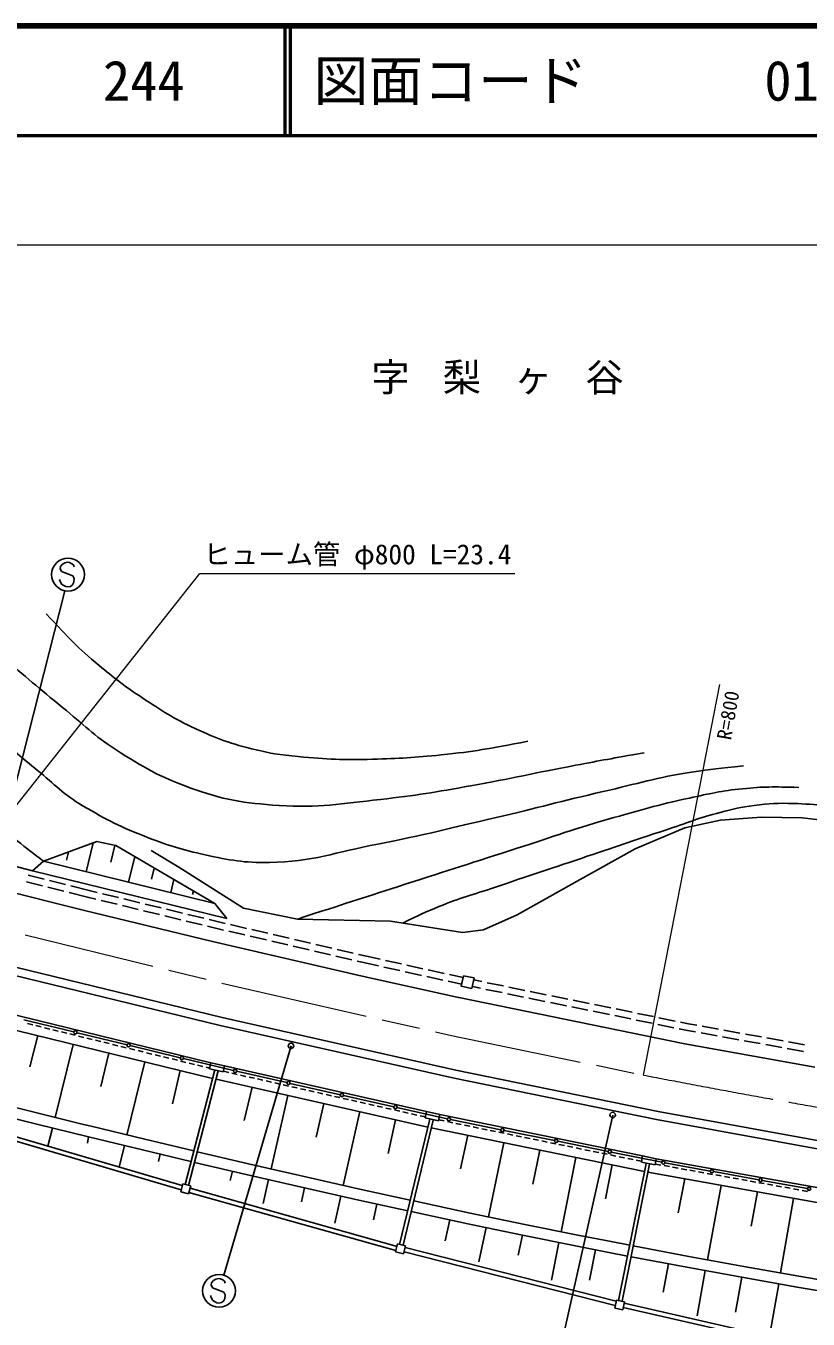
# Model space of a CAD drawing. Units: millimetres at full size, sheet at 1:1000; details may follow other scales. Extents: x 40000 to 680000, y 20000 to 380000.
# Drawn here: x 94112 to 165524, y 261912 to 380000 of the extents above; entities that cross this region are included whole.
import ezdxf
from ezdxf.enums import TextEntityAlignment as Align

# ---------------------------------------------------------------- set-up
doc = ezdxf.new("R2010")
doc.units = ezdxf.units.MM
doc.header["$LTSCALE"] = 1000
doc.linetypes.add('CHAIN', pattern=[18.5, 12, -1.5, 3.5, -1.5])
for name, color, linetype, lineweight in [('M-BGD', 7, 'Continuous', 25), ('M-BMK', 2, 'CHAIN', 13), ('M-STR-HTXT', 7, 'Continuous', 13), ('M-STR-STRC', 7, 'Continuous', 25), ('M-TTL', 2, 'Continuous', 140), ('M-TTL-LINE', 7, 'Continuous', 50)]:
    doc.layers.add(name, color=color, linetype=linetype, lineweight=lineweight)
doc.layers.add('M-BMK-HTXT', color=7, linetype='Continuous')
doc.layers.add('M-TTL-TXT', color=7, linetype='Continuous')
doc.styles.add('ＭＳ ゴシック', font='')
doc.styles.get('ＭＳ ゴシック').set_extended_font_data('MS Gothic')

msp = doc.modelspace()

# ---------------------------------------------------------------- linework, layer by layer
at = {"layer": 'M-BGD'}
for p, q in [((94720, 302854), (86781, 304911)), ((95733, 303722), (100575, 305515)), ((99606, 302766), (100256, 305397)), ((100575, 305515), (102334, 305148)), ((101871, 303643), (102241, 305167)), ((102334, 305148), (111370, 299865)), ((105555, 304694), (108080, 303175)), ((94720, 302854), (95733, 303722)), ((95733, 303722), (111370, 299865)), ((97811, 303806), (97996, 304560)), ((103472, 301813), (104048, 304145)), ((94327, 302456), (95781, 302089)), ((112459, 298507), (94720, 302854)), ((105579, 302072), (105833, 303102)), ((108080, 303175), (113965, 299428)), ((94179, 301854), (95633, 301487)), ((96118, 301365), (97572, 300997)), ((96266, 301967), (97721, 301599)), ((98205, 301477), (99899, 301049)), ((107337, 300860), (107629, 302052)), ((98057, 300875), (99750, 300447)), ((99750, 300447), (100489, 300268)), ((99899, 301049), (100635, 300871)), ((100975, 300150), (102432, 299796)), ((101121, 300753), (102578, 300399)), ((103064, 300281), (104522, 299927)), ((109329, 300685), (109404, 301014)), ((102918, 299678), (104376, 299324)), ((104862, 299206), (106319, 298853)), ((105008, 299809), (106465, 299455)), ((106951, 299337), (108409, 298983)), ((108895, 298865), (110352, 298511)), ((111370, 299865), (112459, 298507)), ((106805, 298735), (108263, 298381)), ((108749, 298263), (110206, 297909)), ((110692, 297791), (111431, 297611)), ((110838, 298393), (111574, 298215)), ((111431, 297611), (112167, 297440)), ((111574, 298215), (112306, 298045)), ((112793, 297932), (114254, 297592)), ((112654, 297327), (114115, 296988)), ((114602, 296875), (116064, 296536)), ((114741, 297479), (116202, 297140)), ((116551, 296423), (118012, 296083)), ((116689, 297027), (118150, 296687)), ((118637, 296574), (120099, 296235)), ((118499, 295970), (119960, 295631)), ((120447, 295518), (121908, 295178)), ((120586, 296122), (122047, 295783)), ((122534, 295670), (123995, 295330)), ((122395, 295065), (123856, 294726)), ((124343, 294613), (125080, 294442)), ((124482, 295217), (125214, 295047)), ((125080, 294442), (126310, 294169)), ((125214, 295047), (126444, 294775)), ((126798, 294061), (128263, 293737)), ((126932, 294666), (128397, 294342)), ((128885, 294234), (130349, 293909)), ((111849, 288713), (92988, 293331)), ((128751, 293629), (130215, 293304)), ((130703, 293196), (132168, 292872)), ((130837, 293801), (132302, 293477)), ((132790, 293369), (134020, 293096)), ((134051, 293271), (133856, 292301)), ((135025, 293075), (134051, 293271)), ((134829, 292104), (135025, 293075)), ((134998, 292883), (135744, 292731)), ((132656, 292763), (133886, 292491)), ((133856, 292301), (134829, 292104)), ((134874, 292275), (135623, 292122)), ((136113, 292022), (137583, 291722)), ((136234, 292631), (137703, 292331)), ((138193, 292231), (139663, 291931)), ((140153, 291831), (141623, 291531)), ((138073, 291622), (139542, 291322)), ((140032, 291222), (141502, 290922)), ((141992, 290822), (143462, 290522)), ((142112, 291431), (143582, 291131)), ((144072, 291031), (145542, 290731)), ((146032, 290631), (147501, 290331)), ((92214, 289915), (110991, 285317)), ((143952, 290422), (145421, 290122)), ((145911, 290022), (147381, 289722)), ((147871, 289622), (149340, 289322)), ((147991, 290231), (149461, 289931)), ((149951, 289831), (151420, 289531)), ((151910, 289431), (153380, 289131)), ((91886, 288606), (111154, 283888)), ((94246, 288903), (94732, 288784)), ((95023, 288712), (95509, 288594)), ((95800, 288522), (96286, 288403)), ((96577, 288332), (97063, 288213)), ((97354, 288142), (97840, 288023)), ((133203, 283910), (111849, 288713)), ((149830, 289222), (151300, 288922)), ((151790, 288822), (153260, 288522)), ((153749, 288422), (154499, 288270)), ((153870, 289031), (154616, 288878)), ((154499, 288270), (155253, 288134)), ((154616, 288878), (155365, 288743)), ((155857, 288655), (157333, 288389)), ((157825, 288300), (159301, 288034)), ((95189, 287797), (94475, 284953)), ((98439, 287001), (96795, 280335)), ((98131, 287951), (98617, 287832)), ((98908, 287761), (99394, 287642)), ((99685, 287571), (100171, 287452)), ((100462, 287381), (100948, 287262)), ((101240, 287190), (101725, 287071)), ((102017, 287000), (102502, 286881)), ((155745, 288045), (157221, 287779)), ((157713, 287690), (159189, 287424)), ((159681, 287336), (161158, 287070)), ((159793, 287946), (161269, 287680)), ((161650, 286981), (163126, 286715)), ((161762, 287591), (163238, 287325)), ((163730, 287236), (165206, 286970)), ((101697, 286203), (100956, 283168)), ((102794, 286810), (103279, 286691)), ((103571, 286620), (104056, 286501)), ((104348, 286429), (104833, 286310)), ((105125, 286239), (105610, 286120)), ((105902, 286049), (106387, 285930)), ((106679, 285858), (107164, 285740)), ((163618, 286626), (165094, 286360)), ((104960, 285404), (103341, 278724)), ((107456, 285668), (107942, 285549)), ((108212, 284608), (107492, 281586)), ((108233, 285478), (108719, 285359)), ((111355, 284661), (108639, 274203)), ((109010, 285288), (109496, 285169)), ((109787, 285097), (110273, 284979)), ((110564, 284907), (110872, 284832)), ((110869, 284770), (110991, 285317)), ((112128, 284487), (110869, 284770)), ((110991, 285317), (112251, 285035)), ((112251, 285035), (112128, 284487)), ((112251, 285035), (130699, 280857)), ((111667, 284590), (108948, 274123)), ((111469, 283828), (130812, 279447)), ((112141, 284547), (112636, 284435)), ((112929, 284369), (113416, 284258)), ((113709, 284192), (114196, 284082)), ((114489, 284015), (114977, 283905)), ((115269, 283839), (115757, 283728)), ((116050, 283662), (116537, 283552)), ((116830, 283485), (117317, 283375)), ((151689, 280131), (133203, 283910)), ((114759, 283083), (114050, 280042)), ((118039, 282340), (116492, 275623)), ((117610, 283309), (118098, 283198)), ((118390, 283132), (118878, 283021)), ((119171, 282955), (119658, 282845)), ((119951, 282778), (120438, 282668)), ((120731, 282602), (121219, 282491)), ((121511, 282425), (121999, 282315)), ((122291, 282248), (122779, 282138)), ((89317, 281165), (95104, 279717)), ((89770, 282082), (99366, 279696)), ((121306, 281600), (120616, 278526)), ((123072, 282072), (123559, 281961)), ((123852, 281895), (124340, 281785)), ((124632, 281718), (125120, 281608)), ((125412, 281542), (125900, 281431)), ((126193, 281365), (126680, 281254)), ((126973, 281188), (127461, 281078)), ((124587, 280857), (123087, 274123)), ((127868, 280114), (127187, 277051)), ((127753, 281011), (128241, 280901)), ((130984, 280165), (128232, 268733)), ((128533, 280835), (129021, 280724)), ((131295, 280090), (128543, 268658)), ((129314, 280658), (129801, 280548)), ((130094, 280481), (130589, 280369)), ((130574, 280282), (130699, 280857)), ((131786, 280017), (130574, 280282)), ((130699, 280857), (131912, 280593)), ((131912, 280593), (131786, 280017)), ((131812, 280103), (132296, 280004)), ((131912, 280593), (150418, 276812)), ((132590, 279944), (133080, 279844)), ((168394, 277093), (151689, 280131)), ((108291, 273716), (88941, 279405)), ((108391, 274103), (88968, 279814)), ((95104, 279717), (99829, 278552)), ((96557, 279357), (96120, 277711)), ((99366, 279696), (100067, 279523)), ((100067, 279523), (104982, 278331)), ((131123, 279376), (150594, 275399)), ((133374, 279784), (133864, 279684)), ((134447, 278697), (133791, 275627)), ((134158, 279624), (134647, 279523)), ((134941, 279463), (135431, 279363)), ((135725, 279303), (136215, 279203)), ((136509, 279143), (136999, 279043)), ((137293, 278983), (137783, 278883)), ((138077, 278823), (138567, 278723)), ((99830, 278551), (99723, 277990)), ((99829, 278552), (104748, 277358)), ((103115, 277757), (102614, 275802)), ((104982, 278331), (109435, 277268)), ((137744, 278023), (136332, 271261)), ((138861, 278663), (139350, 278563)), ((139644, 278503), (140134, 278403)), ((140428, 278343), (140918, 278243)), ((141212, 278183), (141702, 278083)), ((141996, 278023), (142486, 277922)), ((142780, 277862), (143269, 277762)), ((143563, 277702), (144053, 277602)), ((144347, 277542), (144837, 277442)), ((104748, 277358), (109183, 276300)), ((106383, 276966), (106230, 276312)), ((109746, 277193), (114839, 276001)), ((141034, 277351), (140402, 274237)), ((144332, 276678), (142969, 269895)), ((145131, 277382), (145621, 277282)), ((145915, 277222), (146405, 277122)), ((146699, 277062), (147189, 276962)), ((147482, 276902), (147972, 276802)), ((148266, 276742), (148756, 276642)), ((149050, 276582), (149540, 276482)), ((149834, 276422), (150318, 276323)), ((150303, 276239), (150418, 276812)), ((150418, 276812), (151666, 276562)), ((151666, 276562), (151550, 275988)), ((151666, 276562), (170281, 273220)), ((109494, 276225), (114613, 275026)), ((112960, 275412), (112766, 274559)), ((114839, 276001), (119781, 274866)), ((147641, 276002), (147028, 272908)), ((150738, 276113), (148225, 263612)), ((151051, 276050), (148539, 263549)), ((151550, 275988), (150303, 276239)), ((150906, 275326), (170549, 271801)), ((151577, 276069), (152076, 275980)), ((152371, 275927), (152863, 275839)), ((153158, 275786), (153651, 275697)), ((153946, 275644), (154438, 275556)), ((154733, 275503), (155225, 275415)), ((155521, 275362), (156013, 275273)), ((156308, 275220), (156800, 275132)), ((108431, 274257), (108243, 273531)), ((109157, 274069), (108431, 274257)), ((108969, 273343), (109157, 274069)), ((114613, 275026), (119560, 273891)), ((116269, 274649), (115769, 272482)), ((119781, 274866), (124733, 273754)), ((154254, 274725), (153671, 271633)), ((157575, 274129), (156326, 267325)), ((157096, 275079), (157588, 274991)), ((157883, 274938), (158375, 274849)), ((158670, 274796), (159163, 274708)), ((159458, 274655), (159950, 274567)), ((160245, 274514), (160737, 274425)), ((161033, 274372), (161525, 274284)), ((161820, 274231), (162312, 274143)), ((162607, 274090), (163100, 274001)), ((108243, 273531), (108969, 273343)), ((127897, 268172), (109003, 273475)), ((128005, 268557), (109111, 273860)), ((119561, 273889), (119274, 272635)), ((119560, 273891), (124516, 272778)), ((122863, 273148), (122309, 270670)), ((124733, 273754), (129205, 272773)), ((160891, 273534), (160319, 270400)), ((164200, 272940), (163012, 266127)), ((163395, 273948), (163887, 273860)), ((164182, 273807), (164674, 273719)), ((164970, 273666), (165462, 273577)), ((124516, 272778), (128970, 271801)), ((126163, 272415), (125848, 270974)), ((129283, 271731), (134459, 270624)), ((129517, 272704), (134665, 271603)), ((134665, 271603), (139647, 270566)), ((132804, 270977), (132398, 269075)), ((134459, 270624), (139446, 269586)), ((139647, 270566), (144638, 269558)), ((136126, 270283), (135468, 267154)), ((139448, 269588), (139066, 267751)), ((139446, 269586), (144443, 268577)), ((144638, 269558), (147534, 268987)), ((128043, 268778), (127867, 268049)), ((128772, 268603), (128043, 268778)), ((128597, 267874), (128772, 268603)), ((147924, 263171), (128643, 268068)), ((148003, 263564), (128742, 268456)), ((142780, 268913), (142087, 265467)), ((144443, 268577), (147342, 268006)), ((146110, 268246), (145557, 265477)), ((147534, 268987), (149239, 268656)), ((149553, 268595), (154647, 267631)), ((127867, 268049), (128597, 267874)), ((147342, 268006), (149042, 267676)), ((149356, 267615), (154464, 266648)), ((152787, 266965), (152299, 264369)), ((154647, 267631), (159661, 266715)), ((154464, 266648), (159484, 265731)), ((156137, 266343), (155380, 262218)), ((159484, 265730), (158894, 262555)), ((159484, 265731), (164510, 264844)), ((159661, 266715), (164680, 265830)), ((164680, 265830), (169291, 265047)), ((162840, 265143), (162057, 260694)), ((164510, 264844), (169108, 264063)), ((148021, 263653), (147873, 262917)), ((148756, 263505), (148021, 263653)), ((148608, 262770), (148756, 263505)), ((167771, 259027), (148738, 263361)), ((147873, 262917), (148608, 262770)), ((167723, 258628), (148649, 262971))]:
    msp.add_line(p, q, dxfattribs=at)
msp.add_lwpolyline([(113965, 299428), (118905, 298440), (127406, 298256), (133970, 297205), (135899, 297444), (138958, 298817), (144441, 301905), (149724, 304848), (154276, 306771), (157511, 307487), (161264, 307750), (164966, 307675), (170488, 307060)], dxfattribs=at)
for points, knots in [([(81801, 331423), (83582, 329958), (84045, 329558), (85460, 328335), (88067, 326084), (89381, 324658), (91975, 322392), (94088, 320546), (95291, 319535), (97463, 317760), (99352, 316217), (100309, 315207), (102361, 313889), (104840, 312297), (106298, 311444), (109067, 310436), (112122, 309324), (113987, 309035), (117231, 308815), (120845, 308570), (122888, 308976), (126489, 309368), (129718, 309720), (131514, 310039), (134713, 310605), (138470, 311269), (140548, 311782), (144297, 312486), (146739, 312944), (147514, 313088), (150554, 313632)], [0, 0, 0, 0, 1, 1, 1, 2, 2, 2, 3, 3, 3, 4, 4, 4, 5, 5, 5, 6, 6, 6, 7, 7, 7, 8, 8, 8, 9, 9, 9, 10, 10, 10, 10]), ([(77962, 326607), (78052, 326542), (78144, 326476), (78237, 326408), (81224, 324241), (82642, 322703), (85456, 320316), (89248, 317098), (91277, 315180), (95140, 312046), (96757, 310735), (97547, 309822), (99341, 308765), (101521, 307481), (102800, 306830), (105161, 305920), (107185, 305140), (108357, 304771), (110476, 304309), (112731, 303816), (114036, 303568), (116344, 303607), (120266, 303674), (122393, 304543), (126244, 305290), (130483, 306112), (132825, 306731), (137030, 307712), (140858, 308605), (142977, 309209), (146809, 310085), (149958, 310805), (151694, 311372), (154888, 311855), (156728, 312134), (157371, 312226), (159617, 312429)], [0, 0, 0, 0, 1, 1, 1, 2, 2, 2, 3, 3, 3, 4, 4, 4, 5, 5, 5, 6, 6, 6, 7, 7, 7, 8, 8, 8, 9, 9, 9, 10, 10, 10, 11, 11, 11, 12, 12, 12, 12]), ([(139949, 314674), (136219, 313977), (135149, 313749), (132036, 313435), (129591, 313189), (128214, 313096), (125757, 313036), (123109, 312973), (121618, 313027), (118981, 313274), (117292, 313432), (116343, 313579), (114698, 313993), (112495, 314546), (111293, 315027), (109240, 315997), (107272, 316927), (106262, 317639), (104448, 318842), (102962, 319828), (102177, 320455), (100803, 321593), (98774, 323273), (98148, 324007), (95978, 326307)], [0, 0, 0, 0, 1, 1, 1, 2, 2, 2, 3, 3, 3, 4, 4, 4, 5, 5, 5, 6, 6, 6, 7, 7, 7, 8, 8, 8, 8]), ([(76262, 320205), (76686, 319907), (77131, 319581), (77646, 319201), (80276, 317258), (81561, 315930), (84019, 313775), (86297, 311778), (87498, 310576), (89776, 308580), (91136, 307388), (91903, 306724), (93316, 305595), (94250, 304850), (94558, 304608), (95733, 303722)], [0, 0, 0, 0, 1, 1, 1, 2, 2, 2, 3, 3, 3, 4, 4, 4, 5, 5, 5, 5]), ([(164662, 310462), (162273, 310521), (161526, 310545), (159531, 310343), (157624, 310149), (156570, 309901), (154697, 309496), (151767, 308864), (150157, 308375), (147275, 307553), (143744, 306546), (141816, 305816), (138318, 304697), (134331, 303421), (132098, 302704), (128114, 301419), (124515, 300259), (123390, 299894), (118905, 298440)], [0, 0, 0, 0, 1, 1, 1, 2, 2, 2, 3, 3, 3, 4, 4, 4, 5, 5, 5, 6, 6, 6, 6]), ([(128521, 298078), (130055, 298833), (130506, 299033), (131809, 299575), (133748, 300381), (134903, 300653), (136891, 301329), (139982, 302379), (141720, 302949), (144815, 303987), (147813, 304993), (149487, 305575), (152491, 306563), (154448, 307206), (155515, 307671), (157509, 308187), (158697, 308494), (159369, 308660), (160585, 308816), (161985, 308995), (162782, 309037), (164192, 308995), (166360, 308931), (167568, 308748), (169724, 308506), (172843, 308157), (174624, 308090), (177679, 307368), (178493, 307176), (178896, 306892), (179655, 306539), (181272, 305785), (182155, 305308), (183690, 304398), (185956, 303056), (187160, 302197), (189366, 300760), (191293, 299504), (192400, 298839), (194274, 297506), (195659, 296522), (196509, 296054), (197762, 294905), (198525, 294205), (198863, 293720), (199502, 292905), (200581, 291529), (200858, 290920), (201862, 289100)], [0, 0, 0, 0, 1, 1, 1, 2, 2, 2, 3, 3, 3, 4, 4, 4, 5, 5, 5, 6, 6, 6, 7, 7, 7, 8, 8, 8, 9, 9, 9, 10, 10, 10, 11, 11, 11, 12, 12, 12, 13, 13, 13, 14, 14, 14, 15, 15, 15, 16, 16, 16, 16])]:
    msp.add_open_spline(points, degree=3, knots=knots, dxfattribs=at)
at = {"layer": 'M-BMK'}
for p, q in [((94044, 296989), (113472, 292240)), ((113472, 292240), (132976, 287814)), ((132976, 287814), (150503, 284200))]:
    msp.add_line(p, q, dxfattribs=at)
msp.add_arc((303771, 1069381), 800000, 258.95472, 261.14015, dxfattribs=at)
at = {"layer": 'M-STR-HTXT'}
for p, q in [((72840, 360000), (443158, 360000)), ((150503, 284200), (157462, 319852))]:
    msp.add_line(p, q, dxfattribs=at)
msp.add_lwpolyline([(86357, 300146), (110000, 330000), (138750, 330000)], dxfattribs=at)
at = {"layer": 'M-STR-STRC'}
for p, q in [((97463, 330835), (97271, 330627)), ((97660, 330974), (97463, 330835)), ((97909, 331025), (97660, 330974)), ((98083, 331000), (97909, 331025)), ((98299, 330891), (98083, 331000)), ((98464, 330780), (98299, 330891)), ((98515, 330612), (98464, 330780)), ((97271, 330627), (97247, 330457)), ((97247, 330457), (97375, 330183)), ((97375, 330183), (97601, 330073)), ((97601, 330073), (98400, 329790)), ((98400, 329790), (98520, 329532)), ((98520, 329532), (98476, 329190)), ((91317, 303480), (97658, 328427)), ((97250, 329294), (97192, 329459)), ((97376, 329028), (97250, 329294)), ((97531, 328918), (97376, 329028)), ((97750, 328805), (97531, 328918)), ((97931, 328780), (97750, 328805)), ((98182, 328823), (97931, 328780)), ((98369, 328967), (98182, 328823)), ((98476, 329190), (98369, 328967)), ((99450, 299234), (84523, 302989)), ((111142, 296395), (99450, 299234)), ((124803, 293223), (111142, 296395)), ((112021, 289443), (93171, 294059)), ((133616, 291270), (124803, 293223)), ((154262, 287042), (133635, 291266)), ((133360, 284643), (112021, 289443)), ((98489, 288138), (93924, 289243)), ((103347, 286962), (98781, 288067)), ((166126, 284904), (154262, 287042)), ((108204, 285786), (103638, 286891)), ((118318, 286875), (112190, 265928)), ((113062, 284611), (108496, 285716)), ((151831, 280868), (133360, 284643)), ((117941, 283507), (113354, 284542)), ((122820, 282405), (118233, 283441)), ((127700, 281303), (123113, 282339)), ((132579, 280202), (127992, 281237)), ((137474, 279208), (132873, 280139)), ((147686, 280548), (142790, 258635)), ((168520, 277833), (151831, 280868)), ((142369, 278218), (137768, 279149)), ((147264, 277228), (142663, 278159)), ((152159, 276238), (147558, 277169)), ((156594, 275436), (152454, 276182)), ((161028, 274636), (156889, 275382)), ((165463, 273837), (161324, 274583)), ((111059, 265225), (111036, 265054)), ((111036, 265054), (111164, 264781)), ((111252, 265433), (111059, 265225)), ((111164, 264781), (111390, 264670)), ((111449, 265572), (111252, 265433)), ((111390, 264670), (112189, 264388)), ((111698, 265622), (111449, 265572)), ((111872, 265598), (111698, 265622)), ((112088, 265489), (111872, 265598)), ((112253, 265377), (112088, 265489)), ((112304, 265210), (112253, 265377)), ((111039, 263892), (110981, 264057)), ((111165, 263626), (111039, 263892)), ((111320, 263515), (111165, 263626)), ((111539, 263403), (111320, 263515)), ((111720, 263377), (111539, 263403)), ((111971, 263420), (111720, 263377)), ((112158, 263564), (111971, 263420)), ((112265, 263788), (112158, 263564)), ((112189, 264388), (112309, 264129)), ((112309, 264129), (112265, 263788))]:
    msp.add_line(p, q, dxfattribs=at)
for centre, radius in [((97957, 329897), 1500), ((98635, 288102), 150), ((103493, 286927), 150), ((118318, 286875), 250), ((108350, 285751), 150), ((113208, 284575), 150), ((118087, 283474), 150), ((122967, 282372), 150), ((127846, 281270), 150), ((132726, 280169), 150), ((147686, 280548), 250), ((137621, 279179), 150), ((142516, 278189), 150), ((147411, 277198), 150), ((152306, 276208), 150), ((156741, 275409), 150), ((161176, 274609), 150), ((165611, 273810), 150), ((111746, 264495), 1500)]:
    msp.add_circle(centre, radius, dxfattribs=at)
at = {"layer": 'M-TTL'}
msp.add_line((680000, 380000), (40000, 380000), dxfattribs=at)
at = {"layer": 'M-TTL-LINE'}
for p, q in [((117750, 380000), (117750, 370000)), ((118250, 380000), (118250, 370000)), ((40000, 370000), (680000, 370000))]:
    msp.add_line(p, q, dxfattribs=at)

# ---------------------------------------------------------------- texts
at = {"layer": 'M-BMK-HTXT', "insert": (138678, 347764), "char_height": 2566, "attachment_point": 5, "style": 'ＭＳ ゴシック'}
msp.add_mtext('\\T1.86;字梨ヶ谷', dxfattribs=at)
at = {"layer": 'M-STR-HTXT', "style": 'ＭＳ ゴシック'}
msp.add_text('ヒューム管 φ800 L=23.4', height=1833, dxfattribs=at).set_placement((124375, 331750), align=Align.MIDDLE_CENTER)
msp.add_text('R=800', height=1320, rotation=79.93, dxfattribs=at).set_placement((158865, 314657), align=Align.BOTTOM_LEFT)
at = {"layer": 'M-TTL-TXT', "style": 'ＭＳ ゴシック'}
for s, p in [('244', (101142, 375000)), ('図面コード', (120380, 375000)), ('019-00', (161521, 375000))]:
    msp.add_text(s, height=3666, dxfattribs=at).set_placement(p, align=Align.MIDDLE_LEFT)

doc.saveas('drawing.dxf')
